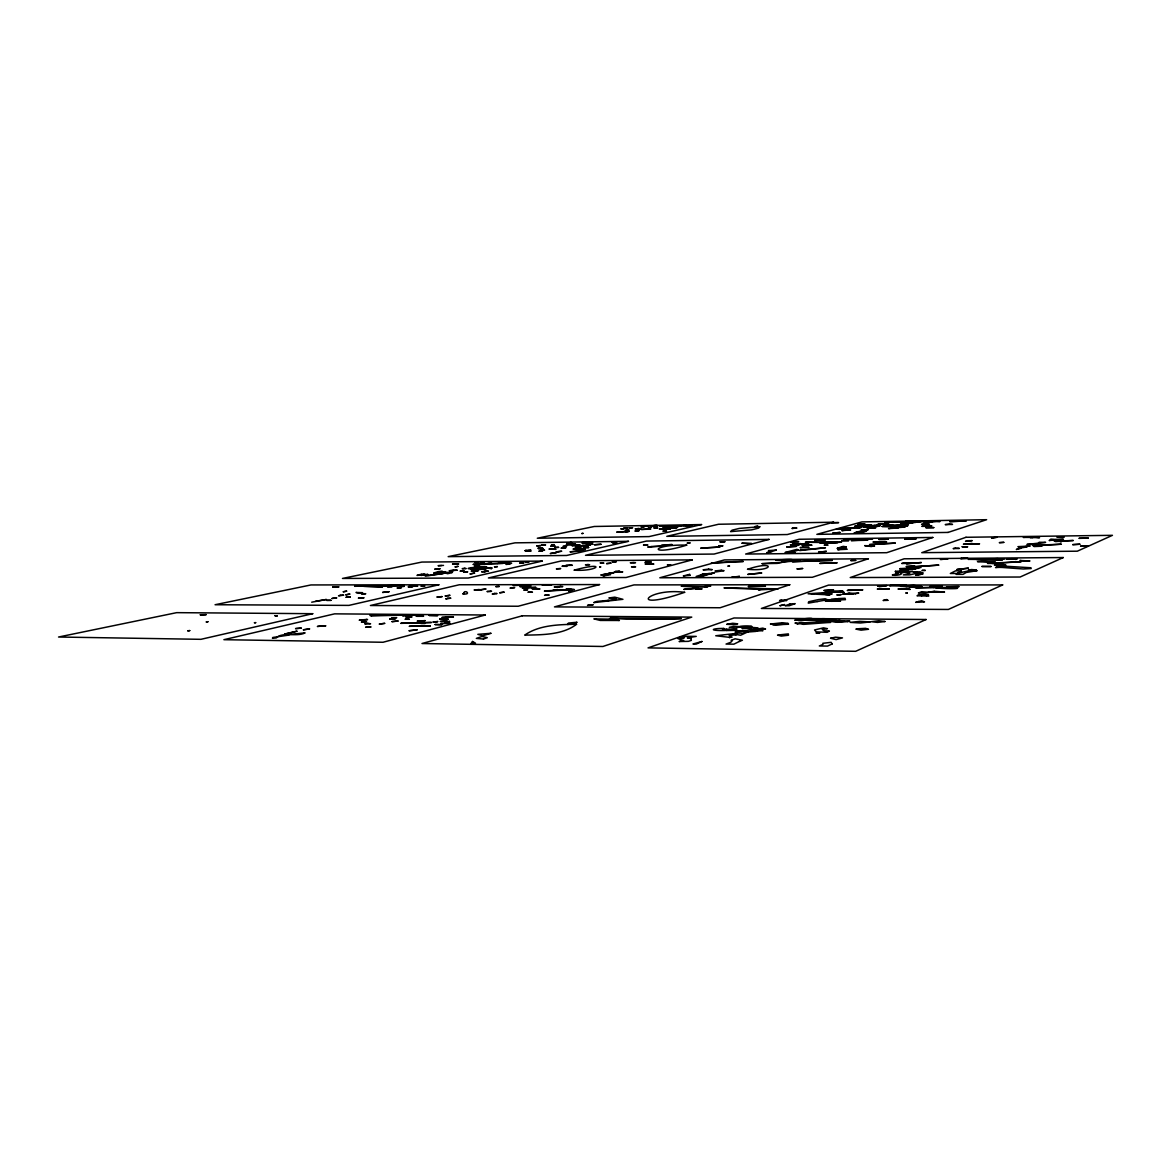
<?xml version="1.0" encoding="UTF-8"?>
<svg xmlns="http://www.w3.org/2000/svg" width="1171" height="1171" viewBox="0 0 1171 1171"><rect width="100%" height="100%" fill="white"/><g stroke="black" fill="none" stroke-linecap="round" stroke-linejoin="round"><path stroke-width="1.5" d="M687.333 543.095L690.202 542.89L687.318 543.081M747.449 632.062L748.401 631.579L734.554 630.525L737.876 632.325L733.222 633.979L740.658 635.224L747.435 632.077M441.643 565.505L438.056 565.71L443.502 565.403M965.987 537.284L921.753 552.668L1077.32 551.19L1112.45 535.323L965.987 537.284M948.056 532.424L986.626 519.69L861.915 521.915L816.86 534.357L948.056 532.424M610.662 573.307L619.737 571.199L615.697 571.199L615.522 572.151L600.811 575.034L613.106 572.809L608.949 573.278L608.642 574.258L603.05 575.956L610.501 574.698L610.633 573.234M800.071 619.957C805.136 617.805 818.939 617.878 807.609 619.737L794.787 620.22L809.498 619.43L801.066 620.762L798.227 620.498L798.71 618.947L817.285 619.957L800.232 619.913M522.281 615.8L421.999 643.523L602.904 646.48L691.768 617.117L522.295 615.8M626.295 530.156L625.226 530.404L629.134 530.039L627.114 530.346M428.323 575.356L443.311 573.527L425.278 576.176M452.591 563.983L458.71 563.939L452.562 563.983M472.718 569.326L474.314 569.077L468.122 568.433L478.793 569.018L470.991 569.443L472.674 569.384M315.511 601.294L326.402 599.479L311.706 602.187M751.372 629.222C773.768 627.729 732.841 626.163 751.358 629.222M444.497 572.736L445.741 572.56L441.745 572.721L447.908 572.546L444.614 572.678M289.003 635.077L272.741 637.478L272.448 638.283L276.283 637.932C282.196 631.55 297.141 637.156 305.104 632.867L290.598 634.345M607.954 600.416L616.151 599.406L616.224 598.527L608.876 597.957L614.804 597.166L622.943 599.318L593.77 602.626L596.873 601.396L607.954 600.416M200.768 615.053L206.228 614.643L200.095 614.716L200.753 615.053M417.608 616.209L416.774 616.312L423.287 616.283L417.623 616.209M648.163 529.204L650.886 528.911L641.357 529.453L648.09 529.204M590.14 542.583C584.036 542.788 591.487 542.539 590.023 542.349M670.09 528.985L665.904 529.131L670.456 528.955M918.811 521.783L924.695 521.373L884.691 522.339L913.951 521.915M913.848 568.418L918.679 568.286L914.814 567.35L904.832 569.384L912.633 569.648L911.433 569.238L916.132 568.667L913.834 568.433M650.534 527.111L651.354 527.257L648.353 527.316L649.158 527.462M464.14 592.409L464.184 593.595L462.662 593.814C471.284 595.307 466.19 589.642 464.14 592.409M485.804 589.013L480.886 589.745L485.804 589.013M992.701 563.514L987.49 563.368L1021.229 561.67L992.701 563.514M1026.733 546.989L1020.087 548.043L1018.697 547.223L1022.356 546.725L1017.921 546.696L1030.187 545.949L1024.932 546.681L1026.733 546.989M275.039 615.741L277.337 615.814L275.039 615.741M480.242 562.87L484.077 562.812L480.242 562.87M759.803 526.73L758.588 528.106L751.577 529.863L730.587 531.619L732.095 530.17L739.282 528.428L759.803 526.73M747.552 569.296C774.353 571.902 775.817 559.679 747.552 569.296M762.131 563.661L777.251 563.397L782.535 562.241L762.131 563.661M861.153 532.512C841.847 534.122 877.855 528.882 861.153 532.512M908.755 572.678L909.911 573.087L903.339 574.917L909.486 574.888L918.518 572.897C916.073 571.258 901.582 571.17 908.755 572.678M434.47 572.78L433.68 573.205L445.609 571.697L437.53 572.034L442.492 571.389L438.876 571.492L434.47 572.78M914.053 566.222L906.091 566.559L914.712 565.871L914.053 566.222M207.911 621.728L206.33 621.947L207.911 621.728M491.513 568.594L486.228 567.979L490.912 567.686L489.141 567.935L491.513 568.594M877.621 585.822L879.392 586.744L886.798 585.632L877.621 585.822M822.408 629.456L824.135 630.788L829.39 630.979L827.194 632.311L816.275 631.857L814.533 629.969L823.491 627.846L827.399 628.666L822.408 629.456M571.287 542.495L568.594 542.876L571.287 542.48M895.449 571.272C893.4 573.102 911.023 570.482 895.449 571.272M880.226 524.725L875.703 525.574L880.08 525.94L877.503 526.467L870.477 526.086L880.226 524.725M830.59 638.254L836.094 639.586L842.491 637.888L835.494 637.185L830.59 638.254M817.138 601.601L808.268 603.138L808.663 601.748L818.573 599.567L825.204 598.776L827.502 599.728L817.138 601.601M846.311 546.872L837.47 548.204L843.149 546.374L846.311 546.872M859.997 538.967L868.809 538.792L859.031 538.997L859.997 538.967M382.639 592.424L388.977 591.721L382.639 592.424M905.49 571.975L900.631 573.248C904.217 574.507 893.897 576.073 892.317 574.946L898.713 573.292L895.874 573L898.552 572.063L908.228 571.199L905.49 571.975M695.53 588.837L701.853 588.881L695.53 588.837M1006.182 566.266L1030.934 567.759L1031.183 568.55L1023.308 568.989L996.697 567.042L997.721 566.208L1006.182 566.266M451.889 572.634C438.744 576.498 456.631 568.023 451.889 572.634M890.809 525.311L884.105 525.559L892.653 524.696L890.809 525.311M962.181 546.74L967.539 546.784L962.181 546.74M189.746 630.598L187.799 630.803L189.746 630.598M739.472 641.415L733.851 644.182L726.049 644.065L730.777 642.294L732.285 640.625L731.128 640.391L735.081 638.795L742.414 640.244L739.472 641.415M574.273 570.16C598.498 571.785 607.427 560.85 574.273 570.16M904.832 527.082L897.586 527.638L889.755 526.613L904.832 527.082M798.534 550.033L790.396 552.463L785.053 552.507L796.939 549.345L798.534 550.033M449.576 621.42L445.287 622.24L449.576 621.42M968.373 568.198L957.014 569.472L968.373 568.198M827.59 620.191L827.253 621.186L834.762 620.937L835.596 619.766L828.614 620.03L828.073 619.02C818.397 617.615 811.635 621.069 827.59 620.191M776.271 550.048L773.05 551.102L768.483 550.619L776.271 550.048M818.602 552.2L826.316 551.351L818.602 552.2M1033.861 546.403L1041.678 546.242L1033.861 546.403M439.725 619.093L448.215 619.166L439.725 619.093M481.003 569.004L478.266 569.326L482.642 569.018C464.975 570.687 498.422 568.184 481.003 569.004M703.039 574.493L698.882 576.264L714.442 572.868L703.039 574.493M795.007 552.536L789.064 553.078L795.007 552.536M958.361 573.087L956.151 574.375L963.074 574.346L966.192 572.473L977.17 570.658L968.066 570.98L958.361 573.073M855.035 540.036L861.417 539.67L855.035 540.036M960.718 571.243L957.249 573.453L950.34 573.483L955.668 570.804L961.479 570.994L960.718 571.243M819.744 542.685L837.66 542.51L819.744 542.685M1079.179 538.309L1088.357 538.177L1079.179 538.309M346.616 591.165L343.323 591.765L346.616 591.165M825.701 600.401L825.335 601.147L833.254 600.635L836.914 598.996L825.701 600.401M435.114 624.538L441.672 624.67L435.114 624.538M366.816 619.415L367.562 619.62L359.219 620.22L366.816 619.415M575.912 548.789L573.014 549.111L576.015 548.716M482.13 563.646L476.699 564.012L486.009 563.895L482.057 563.778M581.519 550.18L578.211 550.677L581.519 550.18M470.186 573.922L474.548 573.087L470.186 573.922M765.468 628.988L759.95 629.661L762.965 630.671L754.065 631.184L751.138 630.115L762.731 628.124L765.468 628.988M478.31 562.27L475.221 562.724L478.31 562.27M650.754 564.115L653.857 564.071L645.031 563.924L650.754 564.115M838.509 598.571L838.07 599.962L845.462 599.684L845.052 598.279L838.509 598.571M1055.905 541.514L1073.295 540.49L1054.266 541.178L1055.905 541.514M739.223 576.322L738.506 577.362L731.612 577.318L739.223 576.322M349.748 594.078L345.899 594.824L349.748 594.078M472.513 641.474L471.049 643.523L475.485 643.157L472.513 641.474M504.013 592.145L499.783 592.76L504.013 592.145M909.999 522.705L915.912 522.31L909.091 522.573L909.999 522.705M296.907 631.213L284.612 634.096L296.907 631.213M576.82 622.269L575.795 623.645L567.393 624.436L568.477 623.06L576.82 622.269M576.542 624.289C562.563 635.077 541.661 634.799 524.71 635.136C539.187 624.875 559.431 624.538 576.542 624.289M683.966 589.379L697.331 588.193L683.966 589.379M582.982 533.376L581.885 533.537L582.982 533.376M791.362 560.514L793.323 561.158L782.126 562.109L791.362 560.514M902.665 524.549L884.164 525.677L907.686 525.794L897.689 527.418L897.147 526.848L907.525 525.808L897.059 525.413L908.506 524.579L902.665 524.549M875.674 527.697L870.975 527.711L875.674 527.697M701.897 641.488L696.291 644.065L692.939 644.006L701.897 641.488M736.325 631.784L735.373 632.896L743.409 633.277L744.229 632.311L755.793 631.403L758.427 630.261L736.325 631.784M797.553 623.923L794.992 623.045L806.863 623.001L797.51 623.982M727.03 629.193L725.273 630.496C708.587 630.906 710.651 628.329 724.015 628.432L722.39 629.017L727.03 629.193M254.473 622.723L255.673 622.665L254.473 622.723M1086.454 546.345L1080.526 546.096L1088.62 545.73L1086.454 546.345M508.756 563.192L507.585 563.705L511.639 563.31L504.35 563.149L508.756 563.192M832.903 591.179L844.232 592.409L825.16 592.058L832.903 591.179M1016.311 559.314L1015.184 559.328L1016.311 559.314M772.289 551.395L766.8 552.683L772.289 551.395M362.498 592.672L358.926 593.331L355.999 592.438L362.498 592.672M584.461 548.496L581.797 548.672L584.461 548.496M684.64 592.321C627.041 612.287 646.26 587.286 684.64 592.321M861.358 526.54L868.955 526.979L863.378 526.584L875.191 525.486L861.358 526.54M690.919 638.532L691.358 640.376L688.431 641.342L679.121 641.532L683.674 640.552L677.95 638.59L684.245 637.844L679.268 637.536L686.645 636.307L696.247 636.395L687.275 637.844L690.919 638.532M750.904 627.612L749.733 628.681L741.975 628.505L751.826 627.261L750.904 627.612M1034.125 544.252L1026.923 544.413L1039.497 543.037L1039.145 542.261L1045.615 542.363L1034.125 544.252M384.659 623.367L379.389 624.07L384.659 623.367M862.559 531.971L854.069 532.966L863.935 530.082L861.227 529.79L868.384 529.585L864.74 530.053L866.774 530.624L862.559 531.971M363.669 586.305L382.434 586.891L363.669 586.305M826.828 600.474L826.126 601.089L838.758 599.406L826.828 600.474M1019.926 548.174L1016.34 549.492L1021.229 548.233L1019.926 548.174M942.231 586.408L933.492 587.461L929.759 586.481L942.231 586.408M848.682 540.592L841.715 540.651L848.682 540.592M997.326 537.211L991.588 538.001L997.326 537.211M757.769 526.218L754.797 526.687L757.769 526.218M900.075 568.623L904.158 569.56L899.782 570.087L902.109 570.628L921.05 567.452L900.075 568.623M483.462 639.044L476.334 638.385L481.984 636.482L487.282 637.683L483.462 639.044M686.704 545.13C648.939 556.913 648.646 544.149 686.704 545.13M946.534 559.079L940.415 559.46L947.983 558.874L946.534 559.079M847.775 621.611L837.324 622.299L838.89 621.464L827.033 621.464L823.828 620.235L849.795 621.025L847.775 621.611M927.988 594.927L926.554 595.98L917.039 595.805L918.503 594.751L927.988 594.927M503.179 562.051L505.433 561.934L499.71 561.963L503.179 562.051M832.127 643.962L827.473 646.099L819.319 645.982L822.993 644.416L822.832 643.303L831.132 642.323L832.127 643.962M581.036 549.492L585.412 549.536L578.035 549.038L581.036 549.492M409.396 626.295L430.313 625.885L409.396 626.295M530.697 551.248L525.106 550.633L531.019 550.18L528.18 550.516L530.697 551.248M371.485 615.917L415.149 614.834L369.904 615.375L371.485 615.917M485.233 571.36L484.062 571.726L488.439 571.111L485.233 571.36M981.942 566.471L991.061 566.501L981.942 566.471M400.262 585.822L354.608 586.276L404.215 585.456L400.38 585.837M481.808 571.799L486.302 571.258L481.808 571.799M800.774 549.946L799.734 550.546L825.467 547.765L800.774 549.946M915.561 521.71L905.198 521.519L919.411 521.241L915.561 521.71M971.857 543.52L974.433 544.047L963.411 544.193L971.857 543.52M729.138 637.448L729.943 637.39L715.744 635.751L731.773 633.921L736.442 634.667L729.167 635.531L732.109 637.126L729.196 637.492M463.848 570.658L460.305 571.126L463.848 570.658M922.704 574.024L915.912 575.181L922.704 574.024M966.734 540.724L965.519 541.368L972.193 540.636L966.734 540.724M427.766 574.405L421.033 575.385L427.766 574.405M823.916 594.151L829.771 594.868L823.916 594.151M904.261 562.709L901.729 563.5L914.492 563.236L904.261 562.709M728.904 629.251L726.093 630.525L734.319 630.379L736.91 629.164L728.904 629.251M813.772 593.843L811.547 594.048L813.772 593.843M358.487 598.147L363.815 597.81L358.487 598.147M640.961 529.19L638.049 529.482L640.961 529.19M558.874 551.643C548.892 552.683 568.769 550.297 558.874 551.643M599.772 566.91L600.621 566.94L599.772 566.91M926.1 619.503L855.679 651.31L648.046 647.885L733.997 617.981L926.1 619.503M1002.669 584.915L948.364 609.447L761.37 608.466L828.526 585.105L1002.669 584.915M1063.283 557.542L1020.117 577.025L850.219 577.552L904.129 558.801L1063.283 557.542M565.739 546.242L562.958 546.403L566.749 546.023L565.739 546.242M708.85 574.229L702.337 576.425L696.174 576.439L704.049 573.892L709.494 573.57L701.575 574.624L712.07 573.658L708.85 574.229M836.928 562.841L819.92 563.397L836.928 562.841M931.106 520.978L923.041 521.183L931.106 520.978M447.717 598.322L445.697 598.908L450.864 598.205L447.717 598.322M556.415 552.566L550.443 553.517L556.415 552.566M823.813 592.702L822.349 593.331L832.171 593.887L825.965 594.692L808.122 593.814L823.813 592.702M547.355 594.722L544.574 595.307L549.228 595.102L547.355 594.722M575.795 546.901L575.093 547.179L581.504 546.74L575.795 546.901M872.702 538.719L865.676 539.216L872.702 538.719M790.103 603.943L785.229 605.729L789.254 605.744L795.182 603.65L790.103 603.943M918.606 601.513L915.678 602.333L924.534 601.909L921.665 600.752L918.606 601.513M557.528 589.599L553.341 590.082L557.528 589.599M448.683 595.6L445.039 595.937L450.045 595.278L448.683 595.6M326.724 600.372L331.027 600.328L326.724 600.372M442.053 596.61L437.105 597.02L442.053 596.61M608.759 600.621L605.026 600.899L608.759 600.621M309.539 628.886L303.421 629.808L309.539 628.886M789.122 560.587L786.678 561.377L799.939 560.075L789.122 560.587M580.011 548.657L576.41 548.672L580.011 548.657M662.054 545.262L660.356 545.847L664.25 545.349L662.054 545.262M773.431 623.719L772.904 624.86L788.551 624.245L787.863 623.162L773.431 623.719M921.811 591.706L918.415 592.936L925.412 593.36L929.101 592.336L921.811 591.706M861.109 527.477L858.299 527.799L861.109 527.477M784.497 604.573L780.091 605.714L784.497 604.573M938.659 565.125L910.584 566.969L938.659 565.125M1003.796 542.363L999.287 542.656L1003.81 542.363M849.399 589.745L847.248 590.506L862.837 589.818L849.399 589.745M301.225 628.124L295.604 628.593L301.225 628.124M494.645 593.419L492.201 594.034L497.075 593.551L494.645 593.419M689.953 575.371L683.308 575.927L689.792 574.405L688.621 574.683L689.953 575.371M583.378 550.59L570.262 551.819L583.378 550.59M817.007 621.947L799.954 623.133L803.496 624.363L830.678 622.357L817.007 621.947M436.959 621.713L432.889 622.006L437.866 621.494L436.959 621.713M921.284 562.548L906.325 563.719L921.284 562.534M417.081 629.822L409.177 630.745L417.081 629.822M789.766 584.739L720.121 607.749L554.469 606.9L633.979 584.915L789.766 584.739M868.384 558.757L812.308 577.288L659.829 577.771L724.41 559.914L868.384 558.757M932.833 537.46L886.725 552.697L745.634 554.044L799.134 539.26L932.833 537.46M464.931 571.755L463.599 572.18L467.712 571.829L464.931 571.755M366.391 627.027L365.615 627.29L371.075 626.953L366.391 627.027M887.838 600.328L883.11 600.489L886.681 599.523L887.838 600.328M798.637 545.247L790.615 546.081L798.637 545.247M490.869 633.306L482.715 635.751L477.827 634.345L490.869 633.306M398.008 621.025L392.036 621.625L398.008 621.025M336.604 597.913L332.125 598.44L336.604 597.913M728.069 566.091L729.474 566.076L728.069 566.091M832.274 542.685L831.161 543.007L841.525 542.158L805.355 542.232L832.274 542.685M350.319 596.917L346.118 597.269L350.319 596.917M839.958 532.439L832.786 533.156L839.958 532.439M803.657 544.032L801.462 544.661L808.898 543.959L803.657 544.032M340.219 595.336L338.536 595.805L343.718 595.161L340.219 595.336M796.309 546.345L786.795 546.93L796.309 546.345M706.728 586.056L704.561 586.671L710.724 586.042L706.728 586.056M733.09 624.567L726.708 624.319L732.739 623.265L737.686 623.821L733.09 624.567M891.336 585.295L889.55 585.778L901.714 586.042L900.528 585.72L906.076 585.119L891.336 585.295M832.244 590.038L823.857 590.521L833.532 589.833L832.244 590.038M485.306 615.009L383.005 642.264L223.895 639.688L334.613 613.853L485.306 615.009M599.552 584.563L518.197 606.241L370.402 605.509L459.325 584.753L599.552 584.563M692.281 559.87L626.046 577.508L488.409 577.962L561.407 560.924L692.281 559.87M769.04 539.407L714.076 554.059L585.515 555.303L646.509 541.061L769.04 539.407M833.635 522.207L787.278 534.547L666.797 536.333L718.526 524.257L833.635 522.207M961.318 558.45L960.571 558.64L967.949 558.333L961.318 558.45M639.117 528.545L635.37 528.868L639.117 528.545M610.823 563.192L606.622 563.602L610.823 563.192M760.535 589.364L758.427 589.906L778.13 588.837L723.985 587.886L760.535 589.364M554.834 545.891L550.707 546.257L554.834 545.891M393.456 617.688L391.363 618.215L396.749 617.659L393.456 617.688M511.698 587.681L510.014 588.12L514.728 587.637L511.698 587.681M581.284 549.053L579.996 549.316L583.744 549.126L581.284 549.053M490.664 591.399L486.96 591.545L491.586 591.238L490.664 591.399M997.78 566.984L995.526 567.54L1005.025 567.13L997.78 566.984M907.218 592.965L905.988 592.994L907.218 592.965M572.282 543.037L566.852 543.593L572.282 543.037M925.236 594.707L924.358 594.912L928.691 596.171L928.427 594.809L925.236 594.707M856.894 525.823L854.523 526.379L861.768 525.764L856.894 525.823M761.589 573.014L747.918 574.39L761.589 573.014M362.82 593.741C357.565 594.912 371.485 593.419 362.82 593.741M842.739 591.077L832.157 591.736L842.739 591.077M1005.567 564.861L1001.205 565.886L994.311 564.876L997.999 564.115L1005.567 564.861M540.768 545.584L536.801 545.862L540.768 545.584M447 620.967L440.428 621.464L447 620.967M539.202 547.896L537.943 548.189L542.48 547.794L539.202 547.896M651.852 546.52L647.739 547.047L660.444 546.184L651.852 546.52M312.73 613.692L200.914 639.322L58.55 637.024L176.675 612.653L312.73 613.692M438.862 584.783L348.914 605.392L215.069 604.734L310.959 584.944L438.862 584.783M542.232 561.085L468.298 578.035L342.474 578.445L421.853 562.065L542.232 561.085M628.476 541.309L566.647 555.478L448.171 556.635L514.991 542.846L628.476 541.309M701.546 524.564L649.071 536.596L537.299 538.236L594.297 526.482L701.546 524.564M642.059 526.818L640.976 527.052L644.343 526.745L642.059 526.818M777.764 560.06L775.846 560.177C797.685 560.865 797.129 558.406 777.764 560.06M1036.891 545.701L1032.383 545.408L1061.38 544.208L1036.891 545.701M1061.658 541.5L1060.136 541.573L1061.658 541.5M700.961 548.116L719.755 547.062L700.961 548.116M527.462 587.564L525.94 587.901L535.967 587.388L527.462 587.564M848.638 538.982L844.159 539.436L854.771 538.777L848.638 538.982M855.284 593.799L847.804 593.521L858.738 593.053L855.284 593.799M421.355 574.302C406.791 577.303 434.514 572.985 421.355 574.302M797.085 544.193L792.269 544.208L800.496 543.593L797.041 544.193M907.949 521.344L905.417 521.885L920.186 521.681L907.949 521.344M565.813 547.706L561.304 548.13L565.813 547.706M601.016 544.281L594.561 544.749L601.016 544.281M580.26 548.95L575.21 549.301L580.26 548.95M588.969 605.085L587.52 605.392L593.199 604.734L588.969 605.085M476.597 565.959L474.401 566.354L479.642 565.93L476.597 565.959M544.5 550.15L541.119 550.18L544.5 550.15M418.384 620.967L417.198 621.216L425.219 620.645L418.384 620.967M955.302 548.189L953.165 548.614L959.356 548.394L955.302 548.189M739.823 627.012L735.461 627.905L729.284 627.319L734.803 626.207L741.038 626.792L739.823 627.012M864.271 540.299L851.156 540.563L868.062 539.816L864.271 540.299M925.544 521.929L923.948 522.237L932.614 521.666L925.544 521.929M802.618 568.506L797.129 568.872L802.618 568.506M891.424 528.136L888.526 528.604L898.142 527.975L891.424 528.136M520.934 586.422L519.865 586.627L530.931 586.086L520.934 586.422M871.078 546.491L864.681 545.657L874.62 545.949L871.078 546.491M675.755 527.345L674.467 527.594L677.76 527.345L675.755 527.345M338.741 586.891L332.71 587.008L338.741 586.891M364.298 621.523L361.371 622.064L366.538 621.699L364.298 621.523M621.025 528.882L623.967 528.765L621.025 528.882M540.724 550.882L538.806 551.248L542.715 550.912L540.724 550.882M557.352 568.725L556.371 568.901L560.719 568.564L557.352 568.725M613.209 561.743L612.126 561.948L616.341 561.729L613.209 561.743M844.481 530.17L841.847 530.653L850.424 529.878L844.481 530.17M1053.666 539.67L1049.143 540.504L1063.444 539.275L1050.416 539.421L1053.666 539.67M524.989 589.818L523.73 590.052L527.711 589.774L524.989 589.818M841.071 594.634L837.045 594.941L841.071 594.634M857.187 527.74L838.685 528.838L850.644 529.848L836.46 528.868L859.675 527.36L857.187 527.74M636.541 530.785L634.902 531.063L639.146 530.697L636.541 530.785M587.286 545.13L586.51 545.262L590.272 545.057L587.286 545.13M839.973 549.331L837.733 549.726L847.145 549.243L837.192 548.452L839.973 549.331M439.959 568.784L434.953 569.106L439.959 568.784M733.544 561.67L711.148 563.149L743.292 561.465L733.544 561.67M744.39 627.436C731.26 626.485 749.455 625.124 751.855 626.485L744.39 627.436M573.717 545.408L571.96 545.701L576.117 545.393L573.717 545.408M934.195 591.296L928.31 592.233L944.543 592.072L934.195 591.296M933.785 527.594L925.983 527.682L933.785 527.594M367.738 623.338L364.737 623.836L370.578 623.762L367.738 623.338M655.511 528.048L653.974 528.297L657.78 528.019L655.511 528.048M321.22 625.856L317.37 626.47L325.86 625.812L321.22 625.856M708.587 569.135L703.068 569.809L712.217 569.662L708.587 569.135M401.097 587.827L397.028 588.003L400.98 587.871M803.628 545.335L802.442 545.525L812.015 545.218L803.628 545.335M408.855 616.663L405.854 617.132L412.075 616.883L408.855 616.663M508.082 564.041L505.931 564.378L509.956 564.173L508.082 564.041M864.549 525.691L871.912 525.355L864.549 525.691M884.969 621.508L877.518 622.416L871.283 621.684L878.836 620.718L884.969 621.508M895.259 543.124L869.585 544.574L895.259 543.124M401.77 623.206L400.775 623.353L431.499 622.46L401.77 623.206M979.468 543.768L970.671 544.193L979.468 543.768M836.548 600.489L831.264 601.294L840.5 601.089L836.548 600.489M546.081 590.857L544.383 591.121L574.419 589.599L569.106 588.691L566.091 589.057L571.272 589.452L546.081 590.857M925.222 570.409L922.25 570.409L925.222 570.409M551.995 544.778C549.345 545.408 558.289 544.339 551.995 544.778M464.536 568.345L462.164 568.696L466.16 568.55L464.536 568.345M866.364 525.091L862.076 525.735L871.122 525.179L866.394 525.091M819.071 560.587L792.255 561.714L832.347 560.397L819.071 560.587M667.25 527.989L665.611 528.238L669.109 528.048L667.25 527.989M623.66 528.223L626.705 528.15L623.66 528.223M558.567 547.355L554.893 547.472L558.567 547.355M470.405 567.759L484.926 567.159L470.405 567.759M794.055 541.573L790.688 542.056L798.798 541.69L794.055 541.573M781.203 600.284L779.593 600.518L786.81 600.474L781.203 600.284M858.738 524.169L857.567 524.33L865.076 523.993L858.738 524.169M586.715 545.437L576.952 545.979L586.715 545.437M475.646 571.053L471.166 571.126L478.397 570.672L475.646 571.053M858.87 628.695L855.855 629.12L861.109 630.159L868.516 629.281L865.589 628.329L858.87 628.695M661.469 528.78L659.288 529.058L662.903 528.853L661.513 528.78M584.329 543.242L582.338 543.505L586.876 543.3L584.329 543.242M668.612 527.887L666.606 528.165L671.51 527.858L668.612 527.887M799.295 544.398L790.396 544.808L802.457 544.032L799.295 544.398M888.174 539.231L878.85 539.45L888.174 539.231M654.794 526.408L653.023 526.643L657.224 526.452L654.794 526.408M855.708 560.397L850.893 560.558L855.708 560.397M780.032 634.799L777.529 635.136L781.233 636.087L788.478 635.224L788.332 633.892L780.032 634.799M870.126 621.918L860.495 622.987L850.117 622.372L859.777 621.347L870.126 621.918M530.858 591.867L527.916 592.233L532.454 592.189L530.858 591.867M473.362 564.349C471.781 565.125 479.861 563.866 473.362 564.349M871.18 527.814L867.155 528.326L874.459 528.092L871.18 527.814M590.682 544.413L586.422 544.295L593.111 544.208L590.682 544.413M915.927 538.894L904.934 539.275L915.927 538.894M587.827 546.711L583.656 546.901L587.827 546.711M453.075 570.292L449.166 570.775L457.305 570.189L453.075 570.292M634.184 566.603L631.491 566.896L635.648 566.866L634.184 566.603M922.821 572.897L917.244 573.497L913.468 572.063L920.274 571.814L922.821 572.897M965.987 520.993L949.813 521.607L965.987 520.993M794.128 528.209L791.918 528.458L796.909 528.048L792.899 528.062L794.128 528.209M453.411 616.971L446.941 617.19L453.411 616.971M849.136 593.404L842.696 594.151L853.176 593.887L849.136 593.404M889.257 588.881L877.445 589.072L889.257 588.881M822.847 619.503L815.382 620.308L818.719 621.157L826.155 620.367L822.847 619.503M645.938 562.197L645.104 562.3L651.325 561.992L645.968 562.197M665.099 527.331L662.888 527.579L666.387 527.418L665.099 527.331M588.018 564.524L585.427 564.817L589.657 564.759L588.018 564.524M560.353 586.422L556.898 586.803L562.753 586.598L560.353 586.422M425.175 623.396L420.755 623.382L425.175 623.396M949.461 524.14L945.231 524.608L952.521 524.403L949.461 524.14M423.843 585.924L420.945 586.247L424.883 586.159L423.873 585.924M721.263 570.248L715.1 570.936L715.54 571.99L724.088 570.687L721.263 570.248M917.347 565.871L917.347 565.871M910.057 586.393L900.616 586.32L910.057 586.393M490.971 563.251L487.692 563.514L491.937 563.368L490.971 563.251M971.813 569.574L968.358 569.955L976.365 569.97L971.813 569.574M958.829 586.642L946.592 586.788L958.829 586.642M527.814 562.095L525.252 562.373L528.911 562.27L527.814 562.095M408.562 618.888L405.064 619.269L409.338 619.283L408.562 618.888M615.624 542.363L612.199 542.466L615.624 542.363M904.378 522.544L900.909 522.778L913.263 522.515L904.378 522.544M817.958 632.779L816.055 632.984L819.729 633.101L817.958 632.779M802.53 547.369L800.086 547.633L809.059 547.369L802.53 547.369M1011.92 558.699L1006.138 559.24L1017.072 559.123L1011.92 558.699M609.374 619.122L593.873 618.874L600.24 620.44L619.4 620.469L609.374 619.122M628.973 531.429L626.061 531.722L628.973 531.429M720.165 545.701L718.687 545.847L722.975 545.818L720.165 545.701M620.001 571.785L614.951 572.282L622.752 571.872L620.001 571.785M937.283 587.374L915.868 587.813L937.283 587.374M619.503 531.839L616.707 532.117L627.232 531.532L619.503 531.839M684.83 525.53L682.371 525.779L686.748 525.589L684.83 525.53M664.484 528.882C657.341 529.204 669.49 529.365 664.586 528.926M724.849 541.719L720.063 541.851L724.849 541.719M929.452 526.438L921.84 526.321L931.911 525.955L928.354 526.291L929.452 526.438M821.003 539.816L814.753 540.417L825.306 540.036L821.003 539.816M585.778 545.92C581.972 546.506 591.165 545.862 585.778 545.92M839.431 620.381L831.059 621.157L835.904 622.064L844.306 621.274L839.431 620.381M568.784 544.471L566.222 544.676L580.157 544.998L568.784 544.471M885.862 524.008L877.987 524.023L888.789 523.803L885.862 524.008M445.946 617.088L441.862 617.468L447.205 617.454L445.946 617.088M524.564 585.31C516.001 586.51 541.441 585.28 524.564 585.31M922.016 586.744L914.683 587.403L902.943 586.056L913.658 585.5L920.992 586.232L910.087 586.744L922.016 586.744M665.187 530.931L662.874 531.136L666.636 531.122L665.187 530.931M557.835 586.642L554.249 586.978L559.153 586.92L557.835 586.642M571.99 590.755L568.755 591.048L571.99 590.755M672.403 619.108L626.265 619.181L610.164 618.156L681.346 618.566L672.403 619.108M926.349 523.92L921.592 524.345L929.511 524.257L926.349 523.92M648.514 561.978L645.309 562.256L649.846 562.182L648.514 561.978M670.193 564.744L667.309 564.993L670.881 565.008L670.193 564.744M478.851 589.569L474.079 589.979L481.34 589.76L478.851 589.569M750.64 543.622L741.814 543.227L751.709 543.549L750.64 543.622M490.649 567.686L487.853 567.92L492.127 567.964L490.751 567.672M974.477 558.86L968.256 559.343L983.347 559.489L974.477 558.86M764.165 586.247L748.196 586.525L765.453 586.173L764.165 586.247M627.319 527.975L626.295 528.062L627.319 527.975M661.776 525.779L659.288 525.984L662.64 525.911L661.776 525.779M570.131 565.125L565.783 565.476L572.385 565.286L570.131 565.125M1029.133 536.991L1023.293 537.401L1032.954 537.416L1029.133 536.991M573.292 543.871L571.302 544.032L575.503 543.93L573.292 543.871M665.099 544.881L664.264 544.954L672.125 544.574L665.099 544.881M389.665 618.888L394.964 619.005L389.665 618.888M936.624 521.241L931.399 521.666L939.991 521.505L936.624 521.241M411.519 586.539L408.123 586.817L412.646 586.847L411.519 586.539M1064.044 536.947L1057.106 537.006L1064.044 536.947M523.876 587.842L522.149 587.974L527.565 587.959L523.876 587.842M447.366 623.074L440.882 623.587L450.25 623.367L447.366 623.074M585.91 542.056L583.099 542.29L587.3 542.217L585.91 542.056M522.676 562.783L519.602 563.031L523.891 563.017L522.676 562.783M633.174 562.548L630.291 562.768L635.531 562.695L633.174 562.548M406.293 615.448L402.751 615.726L406.293 615.448M656.141 525.457L653.579 525.662L657.517 525.574L656.141 525.457M615.829 542.876L613.033 543.095L617.088 543.066L615.829 542.876M647.695 545.027L643.552 545.071L647.695 545.027M404.346 586.29L401.068 586.525L404.346 586.29M585.295 542.715L582.192 542.949L586.569 542.905L585.295 542.715M592.497 542.583L589.818 542.773L592.497 542.583M507.028 562.431L504.086 562.651L507.028 562.431M497.368 566.618L494.528 566.823L497.368 566.618M664.747 525.808L662.332 525.984L664.806 525.823M782.404 623.104L770.401 623.982L775.714 624.816L787.776 623.923L782.404 623.104M647.461 526.072L645.162 526.247L647.461 526.072M565.11 566.047L561.978 566.266L566.954 566.369L565.11 566.047M911.243 522.895L900.587 523.071L911.243 522.895M497.338 563.544L481.515 564.041L503.223 563.324L497.338 563.544M922.031 595.497L921.211 595.483L922.031 595.497M681.127 525.984L664.425 526.116L681.127 525.984M588.632 547.56L584.139 547.633L588.632 547.56M457.978 566.383L455.197 566.881L457.978 566.383M691.212 526.072L686.162 526.335L692.485 526.203L691.212 526.072M838.495 522.603L831.703 522.734L838.495 522.603M547.238 584.885L542.232 585.178L551.57 585.178L547.238 584.885M906.574 588.515L897.996 589.013L910.248 589.394L906.574 588.515M632.53 527.711L629.003 527.916L632.53 527.711M545.496 544.91L541.661 545.13L545.496 544.91M541.588 548.438L538.353 548.628L543.271 548.657L541.588 548.438M1035.398 537.182L1030.026 537.504L1039.57 537.694L1035.398 537.182M980.229 559.153L976.307 559.387L983.918 559.65L980.229 559.153M911.55 586.203L910.321 586.276L910.76 587.125L918.196 586.744L917.757 585.91L911.55 586.203M418.413 615.77L415.881 615.917L423.639 616.092L418.413 615.77M674.964 528.048L670.119 528.311L676.121 528.194L674.964 528.048M1079.852 544.237L1072.768 544.632L1079.852 544.237M504.247 562.343L499.227 562.622L507.336 562.534L504.247 562.343M603.138 562.739L600.123 562.9L603.841 563.134L603.138 562.739M414.461 585.954L408.928 586.261L417.652 586.217L414.461 585.954M997.253 558.626L987.563 559.138L1004.22 559.167L997.253 558.626M520.539 585.061L513.191 585.456L525.428 585.237L520.539 585.061M888.687 526.555L882.07 526.452L888.687 526.555M499.227 586.451L495.933 586.612L499.227 586.451M1024.845 561.099L1019.926 560.499L1029.982 560.953L1024.845 561.099M655.116 525.647L650.871 525.852L656.77 525.794L655.116 525.647M981.415 561.407L977.463 561.597L995.379 562.065L981.415 561.407M437.53 615.609L429.215 615.448L437.53 615.609M954.409 587.476L935.336 587.476C936.537 588.823 967.217 589.291 954.409 587.476M885.13 541.544L872.966 542.041L886.681 542.027L885.13 541.544M537.152 588.545L532.058 588.75L539.977 588.954L537.152 588.545M527.257 550.546L525.106 550.633L527.257 550.546M827.048 544.764L824.164 545.144L828.058 545.115L827.048 544.764M552.975 548.965L548.95 549.082L556.035 549.331L552.975 548.965M392.007 586.642L387.528 586.744L392.007 586.642M697.916 587.052L681.244 586.232L707.899 586.656L696.935 586.861L697.916 587.052M996.843 559.445L984.064 559.665L1002.244 560.192L996.843 559.445M838.714 600.811L832.493 600.855L831.234 599.259L839.827 599.391L840.441 600.796L838.714 600.811M484.882 566.574L478.397 566.559L486.755 566.954L484.882 566.574"/></g></svg>
